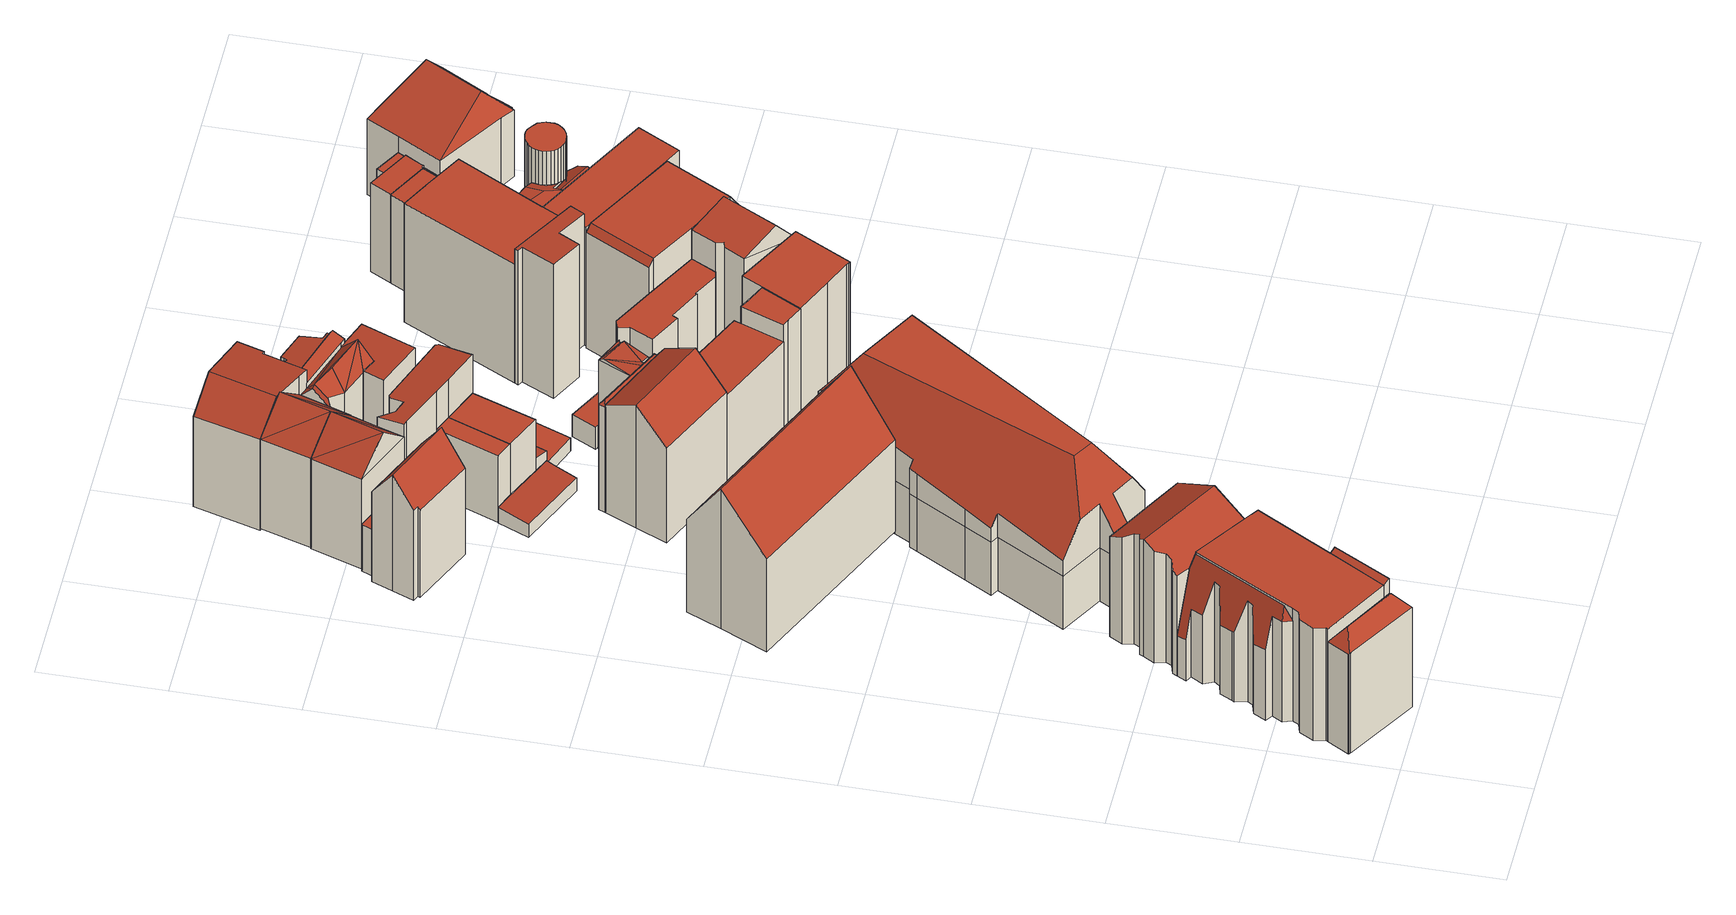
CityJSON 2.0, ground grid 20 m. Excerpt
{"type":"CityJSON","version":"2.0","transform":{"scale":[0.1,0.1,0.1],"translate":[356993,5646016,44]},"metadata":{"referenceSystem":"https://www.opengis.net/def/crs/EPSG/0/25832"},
"CityObjects":{
"building1":{"type":"Building","attributes":{"Gemeindeschluessel":"05315000","Geometrietyp2DReferenz":"3000","function":"31001_3060"},"address":[{"country":"Germany","locality":"Köln","thoroughfareNumber":"51","thoroughfareName":"Konrad-Adenauer-Ufer"},{"country":"Germany","locality":"Köln","thoroughfareNumber":"47","thoroughfareName":"Konrad-Adenauer-Ufer"},{"country":"Germany","locality":"Köln","thoroughfareNumber":"49","thoroughfareName":"Konrad-Adenauer-Ufer"}],"children":["building1-1","building1-2","building1-3","building1-4","building1-5"]},
"building1-1":{"type":"BuildingPart","attributes":{"roofType":"5000","measuredHeight":22.83},"parents":["building1"],"geometry":[{"type":"Solid","lod":"2","boundaries":[[[[0,1,2,3]],[[4,5,6,7]],[[8,9,5,4]],[[10,11,9,8]],[[12,13,11,10]],[[14,15,13,12]],[[3,2,15,14]],[[10,8,4,7,16]],[[16,7,17,0,18]],[[0,3,14,18]],[[18,14,12,10,16]],[[1,19,6,5,9,11,13,15,2]],[[1,0,17,19]],[[19,17,7,6]]]],"semantics":{"surfaces":[{"type":"WallSurface"},{"type":"RoofSurface"},{"type":"GroundSurface"},{"type":"ClosureSurface"}],"values":[[0,0,0,0,0,0,0,1,1,1,1,2,3,3]]}}]},
"building1-2":{"type":"BuildingPart","attributes":{"roofType":"5000","measuredHeight":22.76},"parents":["building1"],"geometry":[{"type":"Solid","lod":"2","boundaries":[[[[20,21,22,23]],[[24,25,21,20]],[[26,27,25,24]],[[28,29,27,26]],[[30,31,29,28]],[[32,33,31,30]],[[34,35,33,32]],[[36,37,35,34]],[[38,39,37,36]],[[40,41,39,38]],[[42,43,41,40]],[[44,45,43,42]],[[46,47,45,44]],[[48,49,50,51]],[[23,22,49,48]],[[52,53,54]],[[46,44,42,40,38,36,34,32,30,28,26,24,20,23,48,55,53,52]],[[51,55,48]],[[54,53,55,51]],[[21,25,27,29,31,33,35,37,39,41,43,45,47,56,57,50,49,22]],[[47,46,52,56]],[[56,52,54,57]],[[57,54,51,50]]]],"semantics":{"surfaces":[{"type":"WallSurface"},{"type":"RoofSurface"},{"type":"GroundSurface"},{"type":"ClosureSurface"}],"values":[[0,0,0,0,0,0,0,0,0,0,0,0,0,0,0,1,1,1,1,2,3,3,3]]}}]},
"building1-3":{"type":"BuildingPart","attributes":{"roofType":"5000","measuredHeight":23.78},"parents":["building1"],"geometry":[{"type":"Solid","lod":"2","boundaries":[[[[58,59,60,61]],[[62,63,59,58]],[[64,65,63,62]],[[66,67,65,64]],[[68,69,67,66]],[[70,71,69,68]],[[72,73,71,70]],[[74,75,73,72]],[[76,77,75,74]],[[78,79,77,76]],[[80,81,79,78]],[[82,83,81,80]],[[84,85,83,82]],[[86,87,85,84]],[[61,60,47,46,88]],[[82,80,78,76,74,72,70,68,66,84]],[[64,62,58,61,88,54,86,84,66]],[[59,63,65,67,69,71,73,75,77,79,81,83,85,87,57,56,47,60]],[[52,54,88,46]],[[47,56,52,46]],[[57,54,52,56]],[[87,86,54,57]]]],"semantics":{"surfaces":[{"type":"WallSurface"},{"type":"RoofSurface"},{"type":"GroundSurface"},{"type":"ClosureSurface"}],"values":[[0,0,0,0,0,0,0,0,0,0,0,0,0,0,0,1,1,2,0,3,3,3]]}}]},
"building1-4":{"type":"BuildingPart","attributes":{"roofType":"1000","measuredHeight":22.42},"parents":["building1"],"geometry":[{"type":"Solid","lod":"2","boundaries":[[[[89,90,87,86,91]],[[92,93,94,90,89]],[[95,96,1,0,97]],[[98,99,96,95]],[[100,101,99,98]],[[102,103,101,100]],[[104,51,50,103,102]],[[102,100,98,95,97,105,92,89,91,106,104]],[[87,90,94,19,1,96,99,101,103,50,57]],[[54,106,91,86]],[[54,86,87,57]],[[93,92,105,107]],[[17,19,94,93,107]],[[17,107,105,97,0]],[[19,17,0,1]],[[51,104,106,54]],[[57,50,51,54]]]],"semantics":{"surfaces":[{"type":"WallSurface"},{"type":"RoofSurface"},{"type":"GroundSurface"},{"type":"ClosureSurface"}],"values":[[0,0,0,0,0,0,0,1,2,0,3,0,3,0,3,0,3]]}}]},
"building1-5":{"type":"BuildingPart","attributes":{"roofType":"2100","measuredHeight":22.88},"parents":["building1"],"geometry":[{"type":"Solid","lod":"2","boundaries":[[[[108,109,94,93]],[[110,7,6,109,108]],[[110,108,93,107]],[[109,6,19,94]],[[17,7,110,107]],[[7,17,19,6]],[[19,17,107,93,94]]]],"semantics":{"surfaces":[{"type":"WallSurface"},{"type":"RoofSurface"},{"type":"GroundSurface"},{"type":"ClosureSurface"}],"values":[[0,0,1,2,0,3,3]]}}]},
"building2":{"type":"Building","attributes":{"Gemeindeschluessel":"05315000","Geometrietyp2DReferenz":"3000","function":"31001_3060","roofType":"3100","measuredHeight":27.79},"address":[{"country":"Germany","locality":"Köln","thoroughfareNumber":"98","thoroughfareName":"Thürmchenswall"}],"geometry":[{"type":"Solid","lod":"2","boundaries":[[[[111,112,113,114]],[[115,116,112,111]],[[117,118,116,115]],[[119,120,118,117]],[[121,122,120,119]],[[123,124,122,121]],[[114,113,124,123]],[[117,115,111,114,119]],[[123,121,119,114]],[[112,116,118,120,122,124,113]]]],"semantics":{"surfaces":[{"type":"WallSurface"},{"type":"RoofSurface"},{"type":"GroundSurface"}],"values":[[0,0,0,0,0,0,0,1,1,2]]}}]},
"building3":{"type":"Building","attributes":{"Gemeindeschluessel":"05315000","Geometrietyp2DReferenz":"3000","function":"31001_1000"},"address":[{"country":"Germany","locality":"Köln","thoroughfareNumber":"34","thoroughfareName":"Niederichstr."}],"children":["building3-1","building3-2"]},
"building3-1":{"type":"BuildingPart","attributes":{"roofType":"9999","measuredHeight":9.3},"parents":["building3"],"geometry":[{"type":"Solid","lod":"2","boundaries":[[[[125,126,127,128,129]],[[127,130,131,128]],[[126,132,130,127]],[[125,133,132,126]],[[128,131,134,129]],[[133,125,129,134]],[[130,132,133,134,131]]]],"semantics":{"surfaces":[{"type":"RoofSurface"},{"type":"WallSurface"},{"type":"GroundSurface"}],"values":[[0,1,1,1,1,1,2]]}}]},
"building3-2":{"type":"BuildingPart","attributes":{"roofType":"5000","measuredHeight":23.1},"parents":["building3"],"geometry":[{"type":"Solid","lod":"2","boundaries":[[[[135,136,137,138]],[[139,140,136,135]],[[141,142,140,139]],[[143,144,142,141]],[[145,134,144,143]],[[129,134,145]],[[146,147,133,125,148]],[[149,150,147,146]],[[151,152,150,149]],[[138,137,152,151]],[[148,145,143,141,146]],[[139,135,138,151,149,146,141]],[[136,140,142,144,134,133,147,150,152,137]],[[125,129,145,148]],[[133,134,129,125]]]],"semantics":{"surfaces":[{"type":"WallSurface"},{"type":"RoofSurface"},{"type":"GroundSurface"},{"type":"ClosureSurface"}],"values":[[0,0,0,0,0,0,0,0,0,0,1,1,2,0,3]]}}]},
"building4":{"type":"Building","attributes":{"Gemeindeschluessel":"05315000","Geometrietyp2DReferenz":"3000","function":"31001_3060","roofType":"5000","measuredHeight":26.37},"address":[{"country":"Germany","locality":"Köln","thoroughfareNumber":"55","thoroughfareName":"Konrad-Adenauer-Ufer"}],"geometry":[{"type":"Solid","lod":"2","boundaries":[[[[153,154,155,156]],[[157,158,154,153]],[[159,160,158,157]],[[161,162,160,159]],[[163,164,162,161]],[[165,166,164,163]],[[167,168,166,165]],[[169,170,168,167]],[[171,172,170,169]],[[173,174,172,171]],[[175,176,174,173]],[[177,178,176,175]],[[179,180,178,177]],[[181,182,180,179]],[[183,184,182,181]],[[185,186,184,183]],[[187,188,186,185]],[[189,190,188,187]],[[191,192,190,189]],[[193,194,192,191]],[[195,196,194,193]],[[197,198,196,195]],[[199,200,198,197]],[[201,202,200,199]],[[203,204,202,201]],[[205,206,204,203]],[[156,155,206,205]],[[201,199,207,208,209,210,211,212]],[[213,214,215,216,217,218,219,220,211,210,221,222]],[[223,224,222,221,225,226,227]],[[228,229,226,225,209,208,230,231,232,233,234,235,236,237,238,239]],[[225,221,210,209]],[[238,237,181,179]],[[239,238,179,177]],[[237,236,183,181]],[[236,235,185,183]],[[235,234,187,185]],[[234,233,189,187]],[[233,232,191,189]],[[232,231,193,191]],[[231,230,195,193]],[[230,208,207,197,195]],[[229,228,175,173]],[[227,226,229,173,171]],[[228,239,177,175]],[[224,223,169,167]],[[213,222,224,167,165]],[[223,227,171,169]],[[220,219,156,205]],[[212,211,220,205,203]],[[219,218,153,156]],[[218,217,157,153]],[[217,216,159,157]],[[216,215,161,159]],[[214,213,165,163]],[[207,199,197]],[[215,214,163,161]],[[212,203,201]],[[154,158,160,162,164,166,168,170,172,174,176,178,180,182,184,186,188,190,192,194,196,198,200,202,204,206,155]]]],"semantics":{"surfaces":[{"type":"WallSurface"},{"type":"RoofSurface"},{"type":"GroundSurface"}],"values":[[0,0,0,0,0,0,0,0,0,0,0,0,0,0,0,0,0,0,0,0,0,0,0,0,0,0,0,1,1,1,1,1,0,0,0,0,0,0,0,0,0,0,0,0,0,0,0,0,0,0,0,0,0,0,0,0,0,0,2]]}}]},
"building5":{"type":"Building","attributes":{"Gemeindeschluessel":"05315000","Geometrietyp2DReferenz":"3000","function":"31001_1000","roofType":"3100","measuredHeight":22.99},"address":[{"country":"Germany","locality":"Köln","thoroughfareNumber":"36","thoroughfareName":"Niederichstr."}],"geometry":[{"type":"Solid","lod":"2","boundaries":[[[[240,241,242,243]],[[244,245,241,240]],[[246,247,245,244]],[[248,249,247,246]],[[243,242,249,248]],[[250,243,251]],[[243,248,251]],[[244,240,250,246]],[[251,246,250]],[[250,240,243]],[[251,248,246]],[[241,245,247,249,242]]]],"semantics":{"surfaces":[{"type":"WallSurface"},{"type":"RoofSurface"},{"type":"GroundSurface"}],"values":[[0,0,0,0,0,1,1,1,1,0,0,2]]}}]},
"building6":{"type":"Building","attributes":{"Gemeindeschluessel":"05315000","Geometrietyp2DReferenz":"3000","function":"31001_2000","roofType":"2100","measuredHeight":3.16},"geometry":[{"type":"Solid","lod":"2","boundaries":[[[[252,253,254,255]],[[256,257,253,252]],[[258,259,257,256]],[[260,261,259,258]],[[262,263,261,260]],[[264,265,263,262]],[[255,254,265,264]],[[262,260,258,256,252,255,264]],[[253,257,259,261,263,265,254]]]],"semantics":{"surfaces":[{"type":"WallSurface"},{"type":"RoofSurface"},{"type":"GroundSurface"}],"values":[[0,0,0,0,0,0,0,1,2]]}}]},
"building7":{"type":"Building","attributes":{"Gemeindeschluessel":"05315000","Geometrietyp2DReferenz":"3000","function":"31001_1000","roofType":"3100","measuredHeight":22.84},"address":[{"country":"Germany","locality":"Köln","thoroughfareNumber":"38","thoroughfareName":"Niederichstr."}],"geometry":[{"type":"Solid","lod":"2","boundaries":[[[[266,267,268,269]],[[270,271,267,266]],[[272,273,271,270]],[[274,275,273,272]],[[269,268,275,274]],[[276,269,250]],[[269,274,250]],[[270,266,276,272]],[[250,272,276]],[[276,266,269]],[[250,274,272]],[[267,271,273,275,268]]]],"semantics":{"surfaces":[{"type":"WallSurface"},{"type":"RoofSurface"},{"type":"GroundSurface"}],"values":[[0,0,0,0,0,1,1,1,1,0,0,2]]}}]},
"building8":{"type":"Building","attributes":{"Gemeindeschluessel":"05315000","Geometrietyp2DReferenz":"3000","function":"31001_1000","roofType":"1000","measuredHeight":13.27},"geometry":[{"type":"Solid","lod":"2","boundaries":[[[[277,278,279,280]],[[281,282,278,277]],[[283,284,282,281]],[[280,279,284,283]],[[281,277,280,283]],[[278,282,284,279]]]],"semantics":{"surfaces":[{"type":"WallSurface"},{"type":"RoofSurface"},{"type":"GroundSurface"}],"values":[[0,0,0,0,1,2]]}}]},
"building9":{"type":"Building","attributes":{"Gemeindeschluessel":"05315000","Geometrietyp2DReferenz":"3000","function":"31001_1000"},"address":[{"country":"Germany","locality":"Köln","thoroughfareNumber":"81","thoroughfareName":"Thürmchenswall"}],"children":["building9-1","building9-2","building9-3"]},
"building9-1":{"type":"BuildingPart","attributes":{"roofType":"5000","measuredHeight":21.57},"parents":["building9"],"geometry":[{"type":"Solid","lod":"2","boundaries":[[[[285,286,287,288,289]],[[290,291,292,293,294]],[[289,288,295,296]],[[294,297,290]],[[285,289,298,297,294]],[[296,298,289]],[[290,297,298,296]],[[287,292,291,295,288]],[[286,285,294,293]],[[292,287,286,293]],[[291,290,296,295]]]],"semantics":{"surfaces":[{"type":"WallSurface"},{"type":"RoofSurface"},{"type":"GroundSurface"},{"type":"ClosureSurface"}],"values":[[0,0,0,1,1,1,1,2,0,3,3]]}}]},
"building9-2":{"type":"BuildingPart","attributes":{"roofType":"3100","measuredHeight":24.52},"parents":["building9"],"geometry":[{"type":"Solid","lod":"2","boundaries":[[[[299,300,291,301]],[[302,303,300,299]],[[304,305,303,302]],[[306,307,305,304]],[[308,309,307,306]],[[310,311,309,308]],[[312,296,295,311,310]],[[291,290,301]],[[308,306,304,310]],[[302,299,301,312,310,304]],[[300,303,305,307,309,311,295,291]],[[290,296,312,301]],[[291,295,296,290]]]],"semantics":{"surfaces":[{"type":"WallSurface"},{"type":"RoofSurface"},{"type":"GroundSurface"},{"type":"ClosureSurface"}],"values":[[0,0,0,0,0,0,0,0,1,1,2,0,3]]}}]},
"building9-3":{"type":"BuildingPart","attributes":{"roofType":"5000","measuredHeight":19.03},"parents":["building9"],"geometry":[{"type":"Solid","lod":"2","boundaries":[[[[313,314,287,286]],[[315,316,314,313]],[[317,318,316,315]],[[319,320,318,317]],[[321,322,320,319]],[[293,292,322,321]],[[317,315,313]],[[323,317,313]],[[313,324,323]],[[321,319,323]],[[321,323,324]],[[293,321,324]],[[324,286,293]],[[317,323,319]],[[286,324,313]],[[314,316,318,320,322,292,287]],[[292,293,286,287]]]],"semantics":{"surfaces":[{"type":"WallSurface"},{"type":"RoofSurface"},{"type":"GroundSurface"},{"type":"ClosureSurface"}],"values":[[0,0,0,0,0,0,1,1,1,1,1,1,1,0,0,2,3]]}}]},
"building10":{"type":"Building","attributes":{"Gemeindeschluessel":"05315000","Geometrietyp2DReferenz":"3000","function":"31001_1000","roofType":"1000","measuredHeight":13.16},"geometry":[{"type":"Solid","lod":"2","boundaries":[[[[281,282,284,283]],[[325,326,282,281]],[[327,328,326,325]],[[283,284,328,327]],[[325,281,283,327]],[[282,326,328,284]]]],"semantics":{"surfaces":[{"type":"WallSurface"},{"type":"RoofSurface"},{"type":"GroundSurface"}],"values":[[0,0,0,0,1,2]]}}]},
"building11":{"type":"Building","attributes":{"Gemeindeschluessel":"05315000","Geometrietyp2DReferenz":"3000","function":"31001_1000","roofType":"2100","measuredHeight":20.5},"geometry":[{"type":"Solid","lod":"2","boundaries":[[[[329,245,247,330]],[[331,332,245,329]],[[333,334,332,331]],[[335,336,334,333]],[[337,338,336,335]],[[339,340,338,337]],[[341,342,340,339]],[[343,344,342,341]],[[345,346,344,343]],[[347,348,346,345]],[[349,350,348,347]],[[330,247,350,349]],[[347,345,343,341,339,337,335,333,331,329,330,349]],[[245,332,334,336,338,340,342,344,346,348,350,247]]]],"semantics":{"surfaces":[{"type":"WallSurface"},{"type":"RoofSurface"},{"type":"GroundSurface"}],"values":[[0,0,0,0,0,0,0,0,0,0,0,0,1,2]]}}]},
"building12":{"type":"Building","attributes":{"Gemeindeschluessel":"05315000","Geometrietyp2DReferenz":"3000","function":"31001_1000","roofType":"2100","measuredHeight":5.42},"geometry":[{"type":"Solid","lod":"2","boundaries":[[[[351,352,353,354]],[[355,356,352,351]],[[357,358,356,355]],[[354,353,358,357]],[[355,351,354,357]],[[352,356,358,353]]]],"semantics":{"surfaces":[{"type":"WallSurface"},{"type":"RoofSurface"},{"type":"GroundSurface"}],"values":[[0,0,0,0,1,2]]}}]},
"building13":{"type":"Building","attributes":{"Gemeindeschluessel":"05315000","Geometrietyp2DReferenz":"3000","function":"31001_1000"},"address":[{"country":"Germany","locality":"Köln","thoroughfareNumber":"40","thoroughfareName":"Niederichstr."}],"children":["building13-1","building13-2","building13-3"]},
"building13-1":{"type":"BuildingPart","attributes":{"roofType":"2100","measuredHeight":18.6},"parents":["building13"],"geometry":[{"type":"Solid","lod":"2","boundaries":[[[[359,360,361,362]],[[363,364,360,359]],[[365,366,364,363]],[[367,368,366,365]],[[369,370,368,367]],[[371,372,370,369]],[[373,374,372,371]],[[375,376,374,373]],[[377,378,376,375]],[[379,380,378,377]],[[377,375,373,371,369,367,365,363,359,362,379]],[[360,364,366,368,370,372,374,376,378,380,361]],[[380,379,362,361]]]],"semantics":{"surfaces":[{"type":"WallSurface"},{"type":"RoofSurface"},{"type":"GroundSurface"},{"type":"ClosureSurface"}],"values":[[0,0,0,0,0,0,0,0,0,0,1,2,3]]}}]},
"building13-2":{"type":"BuildingPart","attributes":{"roofType":"5000","measuredHeight":20.77},"parents":["building13"],"geometry":[{"type":"Solid","lod":"2","boundaries":[[[[381,362,361,382,383]],[[384,385,380,379,386]],[[387,388,385,384]],[[389,390,388,387]],[[381,383,391,392,386]],[[389,387,384,392,391]],[[386,392,384]],[[393,382,361,380,385,388,390]],[[390,389,391,393]],[[391,383,382,393]],[[362,381,386,379]],[[380,361,362,379]]]],"semantics":{"surfaces":[{"type":"WallSurface"},{"type":"RoofSurface"},{"type":"GroundSurface"},{"type":"ClosureSurface"}],"values":[[0,0,0,0,1,1,1,2,3,3,0,3]]}}]},
"building13-3":{"type":"BuildingPart","attributes":{"roofType":"3100","measuredHeight":22.9},"parents":["building13"],"geometry":[{"type":"Solid","lod":"2","boundaries":[[[[394,395,396,397]],[[398,383,382,395,394]],[[399,400,390,389,401]],[[402,403,400,399]],[[269,404,403,402]],[[405,406,404,269]],[[407,408,406,405]],[[409,410,408,407]],[[411,412,410,409]],[[397,396,412,411]],[[405,269,402,407]],[[399,401,398,394,397,411,409,407,402]],[[395,382,393,390,400,403,404,406,408,410,412,396]],[[391,383,398,401,389]],[[390,393,391,389]],[[382,383,391,393]]]],"semantics":{"surfaces":[{"type":"WallSurface"},{"type":"RoofSurface"},{"type":"GroundSurface"},{"type":"ClosureSurface"}],"values":[[0,0,0,0,0,0,0,0,0,0,1,1,2,0,3,3]]}}]},
"building14":{"type":"Building","attributes":{"Gemeindeschluessel":"05315000","Geometrietyp2DReferenz":"3000","function":"31001_1000","roofType":"5000","measuredHeight":20.77},"geometry":[{"type":"Solid","lod":"2","boundaries":[[[[413,414,415,416]],[[417,418,414,413]],[[419,420,418,417]],[[421,422,420,419]],[[423,424,422,421]],[[425,426,424,423]],[[427,428,426,425]],[[416,415,428,427]],[[429,425,423,430]],[[431,430,423]],[[431,423,421]],[[421,419,431]],[[429,430,431]],[[431,417,429]],[[429,417,413]],[[429,413,432]],[[416,432,413]],[[427,425,429,432]],[[431,419,417]],[[432,416,427]],[[414,418,420,422,424,426,428,415]]]],"semantics":{"surfaces":[{"type":"WallSurface"},{"type":"RoofSurface"},{"type":"GroundSurface"}],"values":[[0,0,0,0,0,0,0,0,1,1,1,1,1,1,1,1,1,1,0,0,2]]}}]},
"building15":{"type":"Building","attributes":{"Gemeindeschluessel":"05315000","Geometrietyp2DReferenz":"3000","function":"31001_1000"},"children":["building15-1","building15-2"]},
"building15-1":{"type":"BuildingPart","attributes":{"roofType":"1000","measuredHeight":18.11},"parents":["building15"],"geometry":[{"type":"Solid","lod":"2","boundaries":[[[[433,303,307,434]],[[435,436,303,433]],[[437,438,436,435]],[[434,307,439,440]],[[437,435,433,434,440]],[[303,436,438,439,307]],[[438,437,440,439]]]],"semantics":{"surfaces":[{"type":"WallSurface"},{"type":"RoofSurface"},{"type":"GroundSurface"},{"type":"ClosureSurface"}],"values":[[0,0,0,0,1,2,3]]}}]},
"building15-2":{"type":"BuildingPart","attributes":{"roofType":"1000","measuredHeight":21.54},"parents":["building15"],"geometry":[{"type":"Solid","lod":"2","boundaries":[[[[441,442,438,437,443]],[[444,445,442,441]],[[446,447,445,444]],[[448,449,447,446]],[[450,440,439,449,448]],[[448,446,444,441,443,450]],[[442,445,447,449,439,438]],[[440,450,443,437]],[[438,439,440,437]]]],"semantics":{"surfaces":[{"type":"WallSurface"},{"type":"RoofSurface"},{"type":"GroundSurface"},{"type":"ClosureSurface"}],"values":[[0,0,0,0,0,1,2,0,3]]}}]},
"building16":{"type":"Building","attributes":{"Gemeindeschluessel":"05315000","Geometrietyp2DReferenz":"3000","function":"31001_1000","roofType":"2100","measuredHeight":17.98},"geometry":[{"type":"Solid","lod":"2","boundaries":[[[[451,422,452,453]],[[454,420,422,451]],[[455,418,420,454]],[[456,457,418,455]],[[458,459,457,456]],[[460,461,459,458]],[[453,452,461,460]],[[458,456,455,454,451,453,460]],[[422,420,418,457,459,461,452]]]],"semantics":{"surfaces":[{"type":"WallSurface"},{"type":"RoofSurface"},{"type":"GroundSurface"}],"values":[[0,0,0,0,0,0,0,1,2]]}}]},
"building17":{"type":"Building","attributes":{"Gemeindeschluessel":"05315000","Geometrietyp2DReferenz":"3000","function":"31001_2500","roofType":"1000","measuredHeight":4.36},"geometry":[{"type":"Solid","lod":"2","boundaries":[[[[462,463,464,465]],[[466,467,463,462]],[[468,469,467,466]],[[470,471,469,468]],[[472,473,471,470]],[[474,475,473,472]],[[476,477,475,474]],[[465,464,477,476]],[[474,472,470,468,466,462,465,476]],[[463,467,469,471,473,475,477,464]]]],"semantics":{"surfaces":[{"type":"WallSurface"},{"type":"RoofSurface"},{"type":"GroundSurface"}],"values":[[0,0,0,0,0,0,0,0,1,2]]}}]},
"building18":{"type":"Building","attributes":{"Gemeindeschluessel":"05315000","Geometrietyp2DReferenz":"3000","function":"31001_2460","roofType":"1000","measuredHeight":2.58},"geometry":[{"type":"Solid","lod":"2","boundaries":[[[[478,479,480,481]],[[482,483,479,478]],[[484,485,483,482]],[[486,487,485,484]],[[488,489,487,486]],[[490,491,489,488]],[[492,493,491,490]],[[494,495,493,492]],[[496,497,495,494]],[[481,480,497,496]],[[494,492,490,488,486,484,482,478,481,496]],[[479,483,485,487,489,491,493,495,497,480]]]],"semantics":{"surfaces":[{"type":"WallSurface"},{"type":"RoofSurface"},{"type":"GroundSurface"}],"values":[[0,0,0,0,0,0,0,0,0,0,1,2]]}}]},
"building19":{"type":"Building","attributes":{"Gemeindeschluessel":"05315000","Geometrietyp2DReferenz":"3000","function":"31001_1100","roofType":"1000","measuredHeight":19.29},"geometry":[{"type":"Solid","lod":"2","boundaries":[[[[498,499,500,501]],[[502,503,499,498]],[[504,505,503,502]],[[506,507,505,504]],[[508,509,507,506]],[[510,511,509,508]],[[512,513,511,510]],[[514,515,513,512]],[[516,517,515,514]],[[518,519,517,516]],[[520,521,519,518]],[[501,500,521,520]],[[518,516,514,512,510,508,506,504,502,498,501,520]],[[499,503,505,507,509,511,513,515,517,519,521,500]]]],"semantics":{"surfaces":[{"type":"WallSurface"},{"type":"RoofSurface"},{"type":"GroundSurface"}],"values":[[0,0,0,0,0,0,0,0,0,0,0,0,1,2]]}}]},
"building20":{"type":"Building","attributes":{"Gemeindeschluessel":"05315000","Geometrietyp2DReferenz":"3000","function":"31001_1000","roofType":"1000","measuredHeight":22.09},"address":[{"country":"Germany","locality":"Köln","thoroughfareNumber":"63","thoroughfareName":"Konrad-Adenauer-Ufer"}],"geometry":[{"type":"Solid","lod":"2","boundaries":[[[[522,523,524,525]],[[526,527,523,522]],[[528,529,527,526]],[[530,531,529,528]],[[532,533,531,530]],[[534,535,533,532]],[[536,537,535,534]],[[538,539,537,536]],[[525,524,539,538]],[[536,534,532,530,528,526,522,525,538]],[[523,527,529,531,533,535,537,539,524]]]],"semantics":{"surfaces":[{"type":"WallSurface"},{"type":"RoofSurface"},{"type":"GroundSurface"}],"values":[[0,0,0,0,0,0,0,0,0,1,2]]}}]},
"building21":{"type":"Building","attributes":{"Gemeindeschluessel":"05315000","Geometrietyp2DReferenz":"3000","function":"31001_1100","roofType":"5000","measuredHeight":26.45},"address":[{"country":"Germany","locality":"Köln","thoroughfareNumber":"65","thoroughfareName":"Konrad-Adenauer-Ufer"}],"geometry":[{"type":"Solid","lod":"2","boundaries":[[[[540,541,533,542]],[[543,544,541,540]],[[545,519,544,543]],[[546,517,519,545]],[[547,548,517,546]],[[549,550,548,547]],[[551,552,550,549]],[[553,554,552,551]],[[555,556,554,553]],[[557,558,556,555]],[[559,560,558,557]],[[561,562,560,559]],[[563,564,562,561]],[[565,566,564,563]],[[567,568,566,565]],[[569,570,568,567]],[[571,572,570,569]],[[573,574,572,571]],[[575,535,574,573]],[[542,533,535,575]],[[576,546,545,543,540,542,577]],[[547,576,577,575,573,571,569,567,565,563,561,559,557,555,553,551,549]],[[546,576,547]],[[575,577,542]],[[541,544,519,517,548,550,552,554,556,558,560,562,564,566,568,570,572,574,535,533]]]],"semantics":{"surfaces":[{"type":"WallSurface"},{"type":"RoofSurface"},{"type":"GroundSurface"}],"values":[[0,0,0,0,0,0,0,0,0,0,0,0,0,0,0,0,0,0,0,0,1,1,0,0,2]]}}]},
"building22":{"type":"Building","attributes":{"Gemeindeschluessel":"05315000","Geometrietyp2DReferenz":"3000","function":"31001_1100","roofType":"9999","measuredHeight":24.28},"address":[{"country":"Germany","locality":"Köln","thoroughfareNumber":"67","thoroughfareName":"Konrad-Adenauer-Ufer"}],"geometry":[{"type":"Solid","lod":"2","boundaries":[[[[578,579,580,581]],[[582,583,579,578]],[[584,585,583,582]],[[586,587,585,584]],[[588,589,587,586]],[[590,591,589,588]],[[592,593,591,590]],[[594,595,593,592]],[[596,597,595,594]],[[598,599,597,596]],[[600,601,599,598]],[[602,603,601,600]],[[604,605,603,602]],[[606,607,605,604]],[[608,609,607,606]],[[610,611,609,608]],[[612,613,611,610]],[[614,615,613,612]],[[616,617,615,614]],[[618,619,617,616]],[[620,621,619,618]],[[622,623,621,620]],[[581,580,623,622]],[[616,614,612,618]],[[606,604,602,600,598,596,594,592,590,588,586,584,582,578,581,622,608]],[[610,608,622,620,618,612]],[[579,583,585,587,589,591,593,595,597,599,601,603,605,607,609,611,613,615,617,619,621,623,580]]]],"semantics":{"surfaces":[{"type":"WallSurface"},{"type":"RoofSurface"},{"type":"GroundSurface"}],"values":[[0,0,0,0,0,0,0,0,0,0,0,0,0,0,0,0,0,0,0,0,0,0,0,1,1,1,2]]}}]},
"building23":{"type":"Building","attributes":{"Gemeindeschluessel":"05315000","Geometrietyp2DReferenz":"3000","function":"31001_1100"},"address":[{"country":"Germany","locality":"Köln","thoroughfareNumber":"69","thoroughfareName":"Konrad-Adenauer-Ufer"},{"country":"Germany","locality":"Köln","thoroughfareNumber":"69e","thoroughfareName":"Konrad-Adenauer-Ufer"},{"country":"Germany","locality":"Köln","thoroughfareNumber":"69b","thoroughfareName":"Konrad-Adenauer-Ufer"},{"country":"Germany","locality":"Köln","thoroughfareNumber":"69d","thoroughfareName":"Konrad-Adenauer-Ufer"},{"country":"Germany","locality":"Köln","thoroughfareNumber":"69g","thoroughfareName":"Konrad-Adenauer-Ufer"},{"country":"Germany","locality":"Köln","thoroughfareNumber":"69f","thoroughfareName":"Konrad-Adenauer-Ufer"},{"country":"Germany","locality":"Köln","thoroughfareNumber":"69c","thoroughfareName":"Konrad-Adenauer-Ufer"}],"children":["building23-1","building23-2","building23-3","building23-4"]},
"building23-1":{"type":"BuildingPart","attributes":{"roofType":"1000","measuredHeight":23.68},"parents":["building23"],"geometry":[{"type":"Solid","lod":"2","boundaries":[[[[624,625,626,627]],[[628,629,630,625,624]],[[631,632,633,634,635]],[[635,628,624,627,636,631]],[[626,625,630,633,632,637]],[[637,636,627,626]],[[638,629,628,635,634]],[[633,630,629,634]],[[629,638,634]],[[637,632,631,636]]]],"semantics":{"surfaces":[{"type":"WallSurface"},{"type":"RoofSurface"},{"type":"GroundSurface"},{"type":"ClosureSurface"}],"values":[[0,0,0,1,2,3,0,3,3,3]]}}]},
"building23-2":{"type":"BuildingPart","attributes":{"roofType":"1000","measuredHeight":23.62},"parents":["building23"],"geometry":[{"type":"Solid","lod":"2","boundaries":[[[[639,640,632,631]],[[641,642,640,639]],[[643,644,642,641]],[[645,646,644,643]],[[647,648,646,645]],[[645,643,641,639,631,636,649,647]],[[637,632,640,642,644,646,648,650]],[[650,649,636,637]],[[637,636,631,632]],[[648,647,649,650]]]],"semantics":{"surfaces":[{"type":"WallSurface"},{"type":"RoofSurface"},{"type":"GroundSurface"},{"type":"ClosureSurface"}],"values":[[0,0,0,0,0,1,2,3,3,3]]}}]},
"building23-3":{"type":"BuildingPart","attributes":{"roofType":"3100","measuredHeight":18.19},"parents":["building23"],"geometry":[{"type":"Solid","lod":"2","boundaries":[[[[651,652,630,629]],[[653,654,652,651]],[[634,633,654,653]],[[651,655,653]],[[638,655,651]],[[651,629,638]],[[634,653,655]],[[655,638,634]],[[652,654,633,630]],[[633,634,629,630]],[[634,638,629]]]],"semantics":{"surfaces":[{"type":"WallSurface"},{"type":"RoofSurface"},{"type":"GroundSurface"},{"type":"ClosureSurface"}],"values":[[0,0,0,0,1,1,1,1,2,3,3]]}}]},
"building23-4":{"type":"BuildingPart","attributes":{"roofType":"2100","measuredHeight":26.76},"parents":["building23"],"geometry":[{"type":"Solid","lod":"2","boundaries":[[[[656,657,658,659]],[[660,661,657,656]],[[662,627,626,661,660]],[[663,664,648,647,665]],[[666,667,664,663]],[[659,658,667,666]],[[663,665,668,662,660,656,659,666]],[[657,661,626,637,650,648,664,667,658]],[[649,636,627,662,668]],[[637,626,627,636]],[[650,637,636,649]],[[649,668,665,647]],[[648,650,649,647]]]],"semantics":{"surfaces":[{"type":"WallSurface"},{"type":"RoofSurface"},{"type":"GroundSurface"},{"type":"ClosureSurface"}],"values":[[0,0,0,0,0,0,1,2,0,3,3,0,3]]}}]},
"building24":{"type":"Building","attributes":{"Gemeindeschluessel":"05315000","Geometrietyp2DReferenz":"3000","function":"31001_1100"},"children":["building24-1","building24-2"]},
"building24-1":{"type":"BuildingPart","attributes":{"roofType":"1000","measuredHeight":17.61},"parents":["building24"],"geometry":[{"type":"Solid","lod":"2","boundaries":[[[[669,670,671,672]],[[673,674,675,676]],[[672,671,674,673]],[[676,669,672,673]],[[670,675,674,671]],[[670,669,676,675]]]],"semantics":{"surfaces":[{"type":"WallSurface"},{"type":"RoofSurface"},{"type":"GroundSurface"},{"type":"ClosureSurface"}],"values":[[0,0,0,1,2,3]]}}]},
"building24-2":{"type":"BuildingPart","attributes":{"roofType":"1000","measuredHeight":17.7},"parents":["building24"],"geometry":[{"type":"Solid","lod":"2","boundaries":[[[[677,678,670,669,679]],[[680,681,678,677]],[[682,683,681,680]],[[684,685,683,682]],[[686,687,685,684]],[[688,676,675,687,686]],[[684,682,680,677,679,688,686]],[[670,678,681,683,685,687,675]],[[676,688,679,669]],[[670,675,676,669]]]],"semantics":{"surfaces":[{"type":"WallSurface"},{"type":"RoofSurface"},{"type":"GroundSurface"},{"type":"ClosureSurface"}],"values":[[0,0,0,0,0,0,1,2,0,3]]}}]},
"building25":{"type":"Building","attributes":{"Gemeindeschluessel":"05315000","Geometrietyp2DReferenz":"3000","function":"31001_1000"},"address":[{"country":"Germany","locality":"Köln","thoroughfareNumber":"69a","thoroughfareName":"Konrad-Adenauer-Ufer"}],"children":["building25-1","building25-2"]},
"building25-1":{"type":"BuildingPart","attributes":{"roofType":"5000","measuredHeight":8.48},"parents":["building25"],"geometry":[{"type":"Solid","lod":"2","boundaries":[[[[689,690,691,692]],[[693,694,690,689]],[[695,696,694,693]],[[697,698,696,695]],[[699,700,698,697]],[[701,702,703,700,699]],[[704,705,706,707]],[[708,709,705,704]],[[710,711,709,708]],[[712,713,711,710]],[[714,715,713,712]],[[716,717,715,714]],[[718,719,717,716]],[[720,721,719,718]],[[722,723,721,720]],[[692,691,723,722]],[[716,714,724,718]],[[712,710,708,704,707,725,726,727,724,714]],[[728,701,699,697,695,693,689,692,722,720,718,724,727]],[[690,694,696,698,700,703,729,730,731,732,706,705,709,711,713,715,717,719,721,723,691]],[[702,701,728,733]],[[729,703,702,733]],[[734,733,728,727,735]],[[730,734,735,731]],[[729,733,734,730]],[[736,735,727,726]],[[735,736,732,731]],[[736,726,725]],[[706,732,736,725,707]]]],"semantics":{"surfaces":[{"type":"WallSurface"},{"type":"RoofSurface"},{"type":"GroundSurface"},{"type":"ClosureSurface"}],"values":[[0,0,0,0,0,0,0,0,0,0,0,0,0,0,0,0,1,1,1,2,0,3,0,3,3,0,3,0,3]]}}]},
"building25-2":{"type":"BuildingPart","attributes":{"roofType":"3100","measuredHeight":8.35},"parents":["building25"],"geometry":[{"type":"Solid","lod":"2","boundaries":[[[[737,738,739,740]],[[741,742,738,737]],[[743,744,742,741]],[[745,746,744,743]],[[747,748,746,745]],[[749,750,748,747]],[[751,752,750,749]],[[753,754,752,751]],[[755,756,754,753]],[[757,758,756,755]],[[759,707,706,758,757]],[[740,739,703,702]],[[735,736,725,759,757,755,753,751,734]],[[749,747,745,743,741,737,740,702,733,734,751]],[[738,742,744,746,748,750,752,754,756,758,706,732,731,730,729,703,739]],[[707,759,725]],[[732,706,707,725,736]],[[731,735,734,730]],[[732,736,735,731]],[[734,733,729,730]],[[703,729,733,702]]]],"semantics":{"surfaces":[{"type":"WallSurface"},{"type":"RoofSurface"},{"type":"GroundSurface"},{"type":"ClosureSurface"}],"values":[[0,0,0,0,0,0,0,0,0,0,0,0,1,1,2,0,3,3,3,3,3]]}}]},
"building26":{"type":"Building","attributes":{"name":"Kunibertsturm","Gemeindeschluessel":"05315000","Geometrietyp2DReferenz":"3000","function":"31001_1000","roofType":"1000","measuredHeight":14.87},"geometry":[{"type":"Solid","lod":"2","boundaries":[[[[760,761,762,763]],[[764,765,761,760]],[[766,767,765,764]],[[768,748,767,766]],[[769,746,748,768]],[[770,744,746,769]],[[771,742,744,770]],[[772,738,742,771]],[[773,739,738,772]],[[774,703,739,773]],[[775,700,703,774]],[[776,698,700,775]],[[777,696,698,776]],[[778,694,696,777]],[[779,690,694,778]],[[780,691,690,779]],[[781,723,691,780]],[[782,721,723,781]],[[783,784,721,782]],[[785,786,784,783]],[[787,788,786,785]],[[789,790,788,787]],[[791,792,790,789]],[[793,794,792,791]],[[795,796,794,793]],[[797,798,796,795]],[[799,800,798,797]],[[801,802,800,799]],[[803,804,802,801]],[[805,806,804,803]],[[807,808,806,805]],[[809,810,808,807]],[[763,762,810,809]],[[807,805,803,801,799,797,795,793,791,789,787,785,783,782,781,780,779,778,777,776,775,774,773,772,771,770,769,768,766,764,760,763,809]],[[761,765,767,748,746,744,742,738,739,703,700,698,696,694,690,691,723,721,784,786,788,790,792,794,796,798,800,802,804,806,808,810,762]]]],"semantics":{"surfaces":[{"type":"WallSurface"},{"type":"RoofSurface"},{"type":"GroundSurface"}],"values":[[0,0,0,0,0,0,0,0,0,0,0,0,0,0,0,0,0,0,0,0,0,0,0,0,0,0,0,0,0,0,0,0,0,1,2]]}}]},
"building27":{"type":"Building","attributes":{"Gemeindeschluessel":"05315000","Geometrietyp2DReferenz":"3000","function":"51007_9999","roofType":"1000","measuredHeight":14.87},"geometry":[{"type":"Solid","lod":"2","boundaries":[[[[760,761,762,763]],[[764,765,761,760]],[[766,767,765,764]],[[768,748,767,766]],[[769,746,748,768]],[[770,744,746,769]],[[771,742,744,770]],[[772,738,742,771]],[[773,739,738,772]],[[774,703,739,773]],[[775,700,703,774]],[[776,698,700,775]],[[777,696,698,776]],[[778,694,696,777]],[[779,690,694,778]],[[780,691,690,779]],[[781,723,691,780]],[[782,721,723,781]],[[783,784,721,782]],[[785,786,784,783]],[[787,788,786,785]],[[789,790,788,787]],[[791,792,790,789]],[[793,794,792,791]],[[795,796,794,793]],[[797,798,796,795]],[[799,800,798,797]],[[801,802,800,799]],[[803,804,802,801]],[[805,806,804,803]],[[807,808,806,805]],[[809,810,808,807]],[[763,762,810,809]],[[807,805,803,801,799,797,795,793,791,789,787,785,783,782,781,780,779,778,777,776,775,774,773,772,771,770,769,768,766,764,760,763,809]],[[761,765,767,748,746,744,742,738,739,703,700,698,696,694,690,691,723,721,784,786,788,790,792,794,796,798,800,802,804,806,808,810,762]]]],"semantics":{"surfaces":[{"type":"WallSurface"},{"type":"RoofSurface"},{"type":"GroundSurface"}],"values":[[0,0,0,0,0,0,0,0,0,0,0,0,0,0,0,0,0,0,0,0,0,0,0,0,0,0,0,0,0,0,0,0,0,1,2]]}}]},
"building28":{"type":"Building","attributes":{"Gemeindeschluessel":"05315000","Geometrietyp2DReferenz":"3000","function":"31001_1100"},"address":[{"country":"Germany","locality":"Köln","thoroughfareNumber":"71","thoroughfareName":"Konrad-Adenauer-Ufer"}],"children":["building28-1","building28-2"]},
"building28-1":{"type":"BuildingPart","attributes":{"roofType":"1000","measuredHeight":11.88},"parents":["building28"],"geometry":[{"type":"Solid","lod":"2","boundaries":[[[[811,812,813,814]],[[815,816,812,811]],[[817,818,816,815]],[[814,813,819,820]],[[817,815,811,814,820]],[[812,816,818,819,813]],[[818,817,820,819]]]],"semantics":{"surfaces":[{"type":"WallSurface"},{"type":"RoofSurface"},{"type":"GroundSurface"},{"type":"ClosureSurface"}],"values":[[0,0,0,0,1,2,3]]}}]},
"building28-2":{"type":"BuildingPart","attributes":{"roofType":"5000","measuredHeight":17.45},"parents":["building28"],"geometry":[{"type":"Solid","lod":"2","boundaries":[[[[821,822,823,824]],[[825,826,822,821]],[[827,828,826,825]],[[829,830,828,827]],[[831,832,830,829]],[[833,834,832,831]],[[835,836,834,833]],[[837,838,836,835]],[[839,840,838,837]],[[841,820,819,840,839]],[[842,843,818,817,844]],[[824,823,843,842]],[[839,837,845,841]],[[835,833,831,829,827,825,821,845,837]],[[824,842,844,841,845,821]],[[822,826,828,830,832,834,836,838,840,819,818,843,823]],[[817,820,841,844]],[[818,819,820,817]]]],"semantics":{"surfaces":[{"type":"WallSurface"},{"type":"RoofSurface"},{"type":"GroundSurface"},{"type":"ClosureSurface"}],"values":[[0,0,0,0,0,0,0,0,0,0,0,0,1,1,1,2,0,3]]}}]}
},
"vertices":[
[24,114,217],[24,114,18],[4,79,18],[4,79,217],[124,12,217],[124,12,18],[144,47,18],[144,47,217],[123,11,217],[123,11,18],[122,8,217],[122,8,18],[7,76,217],[7,76,18],[4,78,217],[4,78,18],[114,38,246],[133,53,217],[32,86,245],[133,53,18],
[50,212,159],[50,212,18],[61,205,18],[61,205,217],[61,232,156],[61,232,18],[78,237,217],[78,237,18],[84,246,219],[84,246,18],[79,265,157],[79,265,18],[82,269,156],[82,269,18],[92,289,155],[92,289,18],[109,293,216],[109,293,18],[115,302,218],[115,302,18],[108,318,155],[108,318,18],[119,338,153],[119,338,18],[109,343,100],[109,343,18],[117,358,98],[117,358,18],[51,188,218],[51,188,18],[57,173,18],[57,173,218],[138,344,218],[140,336,245],[148,337,218],[58,187,245],[138,344,18],[148,337,18],
[137,371,229],[137,371,18],[121,366,18],[121,366,223],[142,380,235],[142,380,18],[137,397,241],[137,397,18],[148,415,252],[148,415,18],[151,421,249],[151,421,18],[167,425,243],[167,425,18],[172,434,237],[172,434,18],[168,451,231],[168,451,18],[180,472,218],[180,472,18],[218,450,218],[218,450,18],[244,436,218],[244,436,18],[313,398,218],[313,398,18],[278,336,256],[278,336,18],[243,274,218],[243,274,18],[117,358,218],
[254,266,242],[254,266,18],[243,274,242],[185,144,242],[185,144,241],[185,144,18],[26,117,242],[26,117,18],[24,114,242],[22,135,242],[22,135,18],[35,158,242],[35,158,18],[51,163,242],[51,163,18],[57,173,242],[133,53,242],[148,337,242],[133,53,241],
[195,139,246],[195,139,18],[144,47,247],
[95,1087,213],[95,1087,28],[70,1031,28],[70,1031,306],[128,1076,208],[128,1076,28],[401,954,209],[401,954,28],[369,898,306],[369,898,28],[327,823,210],[327,823,28],[35,955,213],[35,955,28],
[187,1502,117],[198,1527,117],[191,1529,117],[89,1571,117],[79,1548,117],[191,1529,24],[89,1571,24],[198,1527,24],[187,1502,24],[79,1548,24],
[52,1480,203],[52,1480,24],[51,1476,24],[51,1476,197],[42,1484,203],[42,1484,24],[56,1518,255],[56,1518,24],[70,1552,203],[70,1552,24],[79,1548,203],[172,1469,254],[172,1469,24],[187,1502,203],[171,1467,252],[171,1467,24],[155,1430,195],[155,1430,24],
[226,659,129],[226,659,23],[238,652,23],[238,652,129],[251,703,129],[251,703,23],[296,784,129],[296,784,23],[303,797,129],[303,797,23],[310,793,129],[310,793,23],[327,823,129],[327,823,23],[401,954,129],[401,954,23],[416,947,129],[416,947,23],[566,866,129],[566,866,23],[555,847,129],[555,847,23],[503,756,129],[503,756,23],[508,753,129],[508,753,23],[477,700,129],[477,700,23],[481,699,129],[481,699,23],[480,696,129],[480,696,23],[492,689,129],[492,689,23],[448,610,129],[448,610,23],[432,618,129],[432,618,23],[401,561,129],[401,561,23],[396,564,129],[396,564,23],[334,452,129],[334,452,23],[272,487,129],[272,487,23],[244,436,129],[244,436,23],[218,450,129],[218,450,23],[246,501,129],[246,501,23],[176,541,129],[176,541,23],[272,487,217],[311,465,218],[299,524,287],[266,543,287],[208,522,217],[246,501,217],[327,823,198],[310,793,193],[303,797,180],[296,784,178],[251,703,164],[226,659,157],[238,652,178],[176,541,159],[419,890,287],[399,950,221],[416,947,213],[401,954,215],[514,837,287],[556,848,240],[566,866,208],[503,756,226],[555,847,240],[334,452,174],[396,564,193],[401,561,185],[432,618,195],[448,610,166],[492,689,181],[480,696,202],[481,699,204],[477,700,210],[508,753,218],
[220,1615,207],[220,1615,28],[117,1653,28],[117,1653,207],[205,1572,207],[205,1572,28],[191,1529,207],[191,1529,28],[89,1571,207],[89,1571,28],[169,1634,258],[140,1550,258],
[232,1397,54],[232,1397,23],[210,1347,23],[210,1347,49],[261,1385,54],[261,1385,23],[320,1359,54],[320,1359,23],[345,1348,54],[345,1348,23],[339,1336,53],[339,1336,23],[322,1298,49],[322,1298,23],
[248,1698,208],[248,1698,30],[142,1734,30],[142,1734,208],[231,1647,208],[231,1647,30],[220,1615,208],[220,1615,30],[117,1653,208],[117,1653,30],[195,1716,258],
[270,1497,156],[270,1497,24],[232,1397,24],[232,1397,156],[299,1485,156],[299,1485,24],[261,1385,156],[261,1385,24],
[397,1220,218],[397,1220,190],[397,1220,8],[306,1262,8],[306,1262,218],[425,1197,218],[425,1197,8],[429,1205,8],[429,1205,190],[429,1205,218],[301,1251,8],[301,1251,218],[423,1203,222],[309,1254,224],
[438,1191,223],[438,1191,8],[425,1197,223],[428,1168,237],[428,1168,8],[416,1140,253],[416,1140,8],[393,1089,195],[393,1089,8],[256,1150,196],[256,1150,8],[278,1200,253],[278,1200,8],[301,1251,223],
[429,1288,190],[429,1288,8],[477,1267,190],[477,1267,8],[471,1265,190],[471,1265,8],[450,1218,190],[450,1218,8],[437,1224,190],[437,1224,8],[468,1258,198],[424,1279,198],
[357,1461,156],[357,1461,24],[320,1359,156],[320,1359,24],
[205,1572,226],[191,1529,232],[220,1548,228],[220,1548,28],[242,1540,228],[242,1540,28],[250,1563,225],[250,1563,28],[255,1565,225],[255,1565,28],[375,1521,225],[375,1521,28],[377,1516,225],[377,1516,28],[357,1461,233],[357,1461,28],[299,1485,232],[299,1485,28],[270,1497,232],[270,1497,28],[198,1527,232],[198,1527,28],
[320,1359,79],[320,1359,25],[345,1348,25],[345,1348,73],[357,1461,79],[357,1461,25],[384,1450,73],[384,1450,25],
[301,1711,211],[301,1711,26],[295,1706,26],[295,1706,212],[309,1730,208],[309,1730,26],[311,1735,207],[311,1735,26],[317,1731,208],[317,1731,26],[320,1735,207],[320,1735,26],[324,1741,206],[324,1741,26],[373,1724,206],[373,1724,26],[371,1688,211],[371,1688,26],[383,1684,211],[383,1684,26],[381,1680,212],[381,1680,26],
[295,1706,213],[275,1712,26],[275,1712,213],[373,1656,213],[373,1656,26],[381,1680,213],[364,1659,213],[364,1659,26],[268,1691,213],[268,1691,26],[272,1702,231],[365,1672,234],[272,1702,26],
[290,1761,240],[290,1761,26],[295,1760,26],[295,1760,239],[275,1712,240],[248,1698,244],[248,1698,26],[268,1691,240],[188,1719,255],[188,1719,26],[142,1734,26],[172,1840,206],[172,1840,26],[220,1827,255],[220,1827,26],[278,1811,245],[278,1811,26],[308,1803,239],[308,1803,26],
[268,1691,204],[268,1691,28],[248,1698,28],[248,1698,204],[364,1659,204],[364,1659,28],[343,1605,204],[343,1605,28],[316,1616,204],[316,1616,28],[269,1634,204],[269,1634,28],[253,1656,204],[253,1656,28],[231,1647,204],[231,1647,28],[259,1677,222],[286,1656,234],[353,1632,235],[241,1676,229],
[428,1168,189],[393,1089,189],[553,1111,189],[553,1111,8],[549,1100,189],[549,1100,8],[523,1031,8],[523,1031,189],
[562,1093,223],[562,1093,8],[549,1100,223],[595,1078,223],[595,1078,8],[561,1013,223],[561,1013,8],[533,1026,223],[533,1026,8],[523,1031,223],
[316,1616,208],[303,1583,28],[303,1583,208],[343,1605,206],[364,1659,206],[373,1656,206],[373,1656,28],[420,1640,203],[420,1640,28],[386,1553,203],[386,1553,28],
[429,1288,56],[429,1288,12],[477,1267,12],[477,1267,56],[432,1290,56],[432,1290,12],[427,1292,56],[427,1292,12],[447,1331,56],[447,1331,12],[518,1294,56],[518,1294,12],[510,1278,56],[510,1278,12],[495,1273,56],[495,1273,12],
[545,1685,48],[545,1685,22],[516,1675,22],[516,1675,48],[406,1325,48],[406,1325,22],[345,1348,48],[345,1348,22],[384,1450,48],[384,1450,22],[394,1475,48],[394,1475,22],[419,1540,48],[419,1540,22],[453,1628,48],[453,1628,22],[464,1657,48],[464,1657,22],[499,1669,48],[499,1669,22],
[590,1174,196],[590,1174,3],[591,1176,3],[591,1176,196],[538,1200,196],[538,1200,3],[533,1191,196],[533,1191,3],[482,1218,196],[482,1218,3],[500,1256,196],[500,1256,3],[495,1273,196],[495,1273,3],[510,1278,196],[510,1278,3],[577,1243,196],[577,1243,3],[663,1197,196],[663,1197,3],[642,1157,196],[642,1157,3],[632,1155,196],[632,1155,3],
[623,986,224],[623,986,3],[666,967,3],[666,967,224],[561,1013,224],[561,1013,3],[595,1078,224],[595,1078,3],[612,1111,224],[612,1111,3],[617,1109,224],[617,1109,3],[722,1054,224],[722,1054,3],[674,963,224],[674,963,3],[671,964,224],[671,964,3],
[635,1142,254],[635,1142,3],[617,1109,254],[645,1145,255],[645,1145,3],[642,1157,254],[663,1197,254],[767,1143,214],[767,1143,3],[748,1108,214],[748,1108,3],[752,1105,208],[752,1105,3],[755,1101,203],[755,1101,3],[758,1097,198],[758,1097,3],[759,1092,194],[759,1092,3],[758,1087,191],[758,1087,3],[757,1082,190],[757,1082,3],[754,1078,191],[754,1078,3],[751,1075,193],[751,1075,3],[746,1073,196],[746,1073,3],[742,1072,201],[742,1072,3],[737,1072,206],[737,1072,3],[732,1073,212],[732,1073,3],[722,1054,212],[728,1163,268],[682,1075,268],
[788,1182,212],[788,1182,16],[823,1249,16],[823,1249,212],[791,1179,205],[791,1179,16],[794,1176,199],[794,1176,16],[795,1172,194],[795,1172,16],[796,1168,190],[796,1168,16],[796,1164,187],[796,1164,16],[794,1160,186],[794,1160,16],[792,1156,187],[792,1156,16],[788,1153,190],[788,1153,16],[784,1151,194],[784,1151,16],[780,1151,199],[780,1151,16],[776,1151,206],[776,1151,16],[772,1152,212],[772,1152,16],[767,1143,212],[767,1143,16],[742,1156,256],[742,1156,16],[663,1197,257],[663,1197,16],[586,1238,259],[586,1238,16],[577,1243,247],[577,1243,16],[633,1349,247],[633,1349,16],[642,1344,259],[642,1344,16],[790,1266,256],[790,1266,16],[798,1262,256],[798,1262,16],
[630,1620,257],[630,1620,20],[534,1435,20],[534,1435,257],[674,1597,257],[674,1597,189],[674,1597,20],[663,1420,257],[663,1420,20],[739,1561,20],[739,1561,189],[739,1561,257],[641,1378,257],[641,1378,20],[699,1583,202],
[859,1317,257],[859,1317,20],[823,1249,257],[823,1249,20],[790,1266,257],[790,1266,20],[633,1349,257],[633,1349,20],[635,1352,257],[635,1352,20],[647,1375,257],[647,1375,20],
[691,1628,189],[691,1628,20],[756,1593,189],[756,1593,20],[716,1615,202],
[539,1425,288],[539,1425,20],[513,1372,20],[513,1372,288],[531,1429,288],[531,1429,20],[534,1435,288],[584,1379,285],[584,1379,20],[635,1352,282],[566,1345,285],[566,1345,20],[647,1375,282],
[706,1656,198],[706,1656,22],[691,1628,22],[691,1628,198],[756,1593,198],[756,1593,22],[771,1621,22],[771,1621,198],
[724,1690,199],[724,1690,22],[706,1656,199],[793,1652,199],[793,1652,22],[779,1627,199],[779,1627,22],[776,1621,199],[776,1621,22],[773,1623,199],[773,1623,22],[771,1621,199],
[874,1464,101],[874,1464,19],[875,1470,19],[875,1470,100],[875,1458,101],[875,1458,19],[877,1452,101],[877,1452,19],[880,1447,100],[880,1447,19],[884,1443,100],[884,1443,19],[889,1439,99],[889,1439,96],[889,1439,19],[837,1424,92],[837,1424,19],[849,1408,19],[849,1408,95],[828,1442,90],[828,1442,19],[824,1461,90],[824,1461,19],[824,1481,92],[824,1481,19],[827,1489,94],[827,1489,19],[833,1505,93],[833,1505,19],[865,1488,101],[865,1488,19],[878,1481,99],[878,1481,19],[876,1475,100],[876,1475,19],[859,1459,104],[851,1407,96],[859,1403,99],[866,1431,104],[870,1447,102],[870,1447,19],[867,1436,19],[866,1431,19],[859,1403,19],[870,1447,96],[867,1436,103],[866,1431,102],[859,1403,96],
[900,1435,95],[900,1435,19],[895,1437,19],[895,1437,96],[906,1435,94],[906,1435,19],[912,1436,92],[912,1436,19],[918,1438,90],[918,1438,19],[923,1440,87],[923,1440,19],[933,1424,93],[933,1424,19],[924,1407,103],[924,1407,19],[907,1375,95],[907,1375,19],[882,1388,95],[882,1388,19],[865,1397,95],[865,1397,19],[849,1408,96],
[933,1450,168],[933,1450,19],[935,1453,19],[935,1453,168],[930,1446,168],[930,1446,19],[927,1443,168],[927,1443,19],[923,1440,168],[918,1438,168],[912,1436,168],[906,1435,168],[900,1435,168],[895,1437,168],[889,1439,168],[884,1443,168],[880,1447,168],[877,1452,168],[875,1458,168],[874,1464,168],[875,1470,168],[876,1475,168],[878,1481,168],[882,1486,168],[882,1486,19],[887,1490,168],[887,1490,19],[892,1494,168],[892,1494,19],[898,1496,168],[898,1496,19],[904,1497,168],[904,1497,19],[911,1497,168],[911,1497,19],[917,1495,168],[917,1495,19],[922,1492,168],[922,1492,19],[927,1488,168],[927,1488,19],[932,1484,168],[932,1484,19],[935,1478,168],[935,1478,19],[937,1472,168],[937,1472,19],[937,1466,168],[937,1466,19],[937,1459,168],[937,1459,19],
[793,1652,139],[793,1652,20],[779,1627,20],[779,1627,139],[818,1700,139],[818,1700,20],[859,1677,139],[859,1677,20],[820,1606,20],[820,1606,139],
[1005,1665,194],[1005,1665,20],[917,1713,20],[917,1713,177],[1036,1648,153],[1036,1648,20],[994,1572,153],[994,1572,20],[995,1570,151],[995,1570,20],[1004,1554,133],[1004,1554,20],[993,1534,134],[993,1534,20],[974,1535,153],[974,1535,20],[969,1526,153],[969,1526,20],[944,1540,157],[944,1540,20],[820,1606,171],[887,1729,171],[887,1729,20],[859,1677,171],[954,1572,194]
]}
